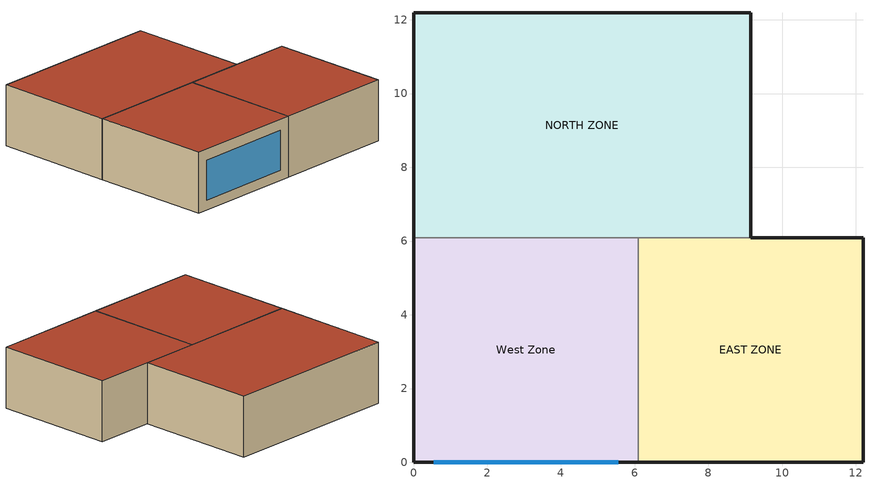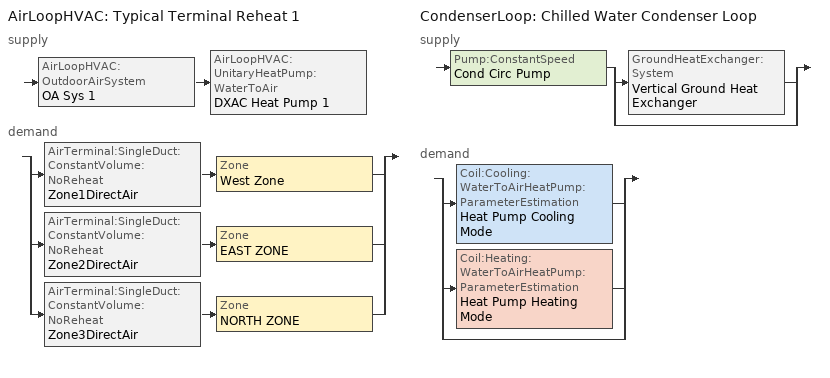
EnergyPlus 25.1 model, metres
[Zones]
West Zone
 floor adiabatic (FLOOR SLAB 8 IN): 0,0 0,6.1 6.1,6.1 6.1,0 z0
 wall outside (EXTWALL80): 0,6.1 0,0 6.1,0 z0:3.05
 wall to NORTH ZONE (PARTITION06): 6.1,6.1 0,6.1 z0:3.05
 wall to EAST ZONE (PARTITION06): 6.1,0 6.1,6.1 z0:3.05
 window (WIN-CON-LIGHT): 0.55,0 5.55,0 z0.5:2.5
 roof outside (ROOF34): 0,6.1 0,0 6.1,0 6.1,6.1 z3.05
EAST ZONE
 floor adiabatic (FLOOR SLAB 8 IN): 6.1,0 6.1,6.1 12.19,6.1 12.19,0 z0
 wall outside (EXTWALL80): 6.1,0 12.19,0 12.19,6.1 9.14,6.1 z0:3.05
 wall to NORTH ZONE (PARTITION06): 9.14,6.1 6.1,6.1 z0:3.05
 roof outside (ROOF34): 6.1,6.1 6.1,0 12.19,0 12.19,6.1 z3.05
NORTH ZONE
 floor adiabatic (FLOOR SLAB 8 IN): 0,6.1 0,12.19 9.14,12.19 9.14,6.1 z0
 wall outside (EXTWALL80): 9.14,6.1 9.14,12.19 0,12.19 0,6.1 z0:3.05
 roof outside (ROOF34): 0,12.19 0,6.1 9.14,6.1 9.14,12.19 z3.05
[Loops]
AirLoopHVAC 'Typical Terminal Reheat 1'
 supply: AirLoopHVAC:OutdoorAirSystem 'OA Sys 1' > AirLoopHVAC:UnitaryHeatPump:WaterToAir 'DXAC Heat Pump 1'
 demand: split
  | AirTerminal:SingleDuct:ConstantVolume:NoReheat 'Zone1DirectAir' > Zone 'West Zone'
  | AirTerminal:SingleDuct:ConstantVolume:NoReheat 'Zone2DirectAir' > Zone 'EAST ZONE'
  | AirTerminal:SingleDuct:ConstantVolume:NoReheat 'Zone3DirectAir' > Zone 'NORTH ZONE'
CondenserLoop 'Chilled Water Condenser Loop'
 supply: Pump:ConstantSpeed 'Cond Circ Pump' > split
  | GroundHeatExchanger:System 'Vertical Ground Heat Exchanger'
  | bypass
 demand: split
  | Coil:Cooling:WaterToAirHeatPump:ParameterEstimation 'Heat Pump Cooling Mode'
  | Coil:Heating:WaterToAirHeatPump:ParameterEstimation 'Heat Pump Heating Mode'
  | bypass
[Building]
NONE: North Axis {deg}=0; Terrain=Suburbs; Loads Convergence Tolerance Value {W}=0.04; Temperature Convergence Tolerance Value {deltaC}=0.4; Solar Distribution=FullInteriorAndExterior; Maximum Number of Warmup Days=25; Minimum Number of Warmup Days=6
[Site:Location]
CHICAGO_IL_USA Design_Conditions: Latitude {deg}=41.78; Longitude {deg}=-87.75; Time Zone {hr}=-6; Elevation {m}=190
[SizingPeriod:DesignDay] Day of Month=21; Humidity Condition Type=Wetbulb; Barometric Pressure {Pa}=99063; Rain Indicator=No; Snow Indicator=No; Daylight Saving Time Indicator=No; Solar Model Indicator=ASHRAEClearSky
Name | Month | Day Type | Maximum Dry-Bulb Temperature {C} | Daily Dry-Bulb Temperature Range {deltaC} | Wetbulb or DewPoint at Maximum Dry-Bulb {C} | Wind Speed {m/s} | Wind Direction {deg} | Sky Clearness
CHICAGO Ann Clg .4% Condns DB=>MWB | 7 | SummerDesignDay | 33.2 | 10.7 | 23.8 | 5.3 | 230 | 1
CHICAGO Ann Htg 99% Condns DB | 1 | WinterDesignDay | -17.3 | 0 | -17.3 | 4.9 | 270 | 0
[Site:GroundTemperature:Deep]
13.03, 13.03, 13.13, 13.3, 13.43, 13.52, 13.62, 13.77, 13.78, 13.55, 13.44, 13.2
[Site:GroundTemperature:Undisturbed:KusudaAchenbach]
Vertical Ground Heat Exchanger Ground Temps: 0.692626, 920, 2551.09, 13.375, 3.2, 8
[Material] Thermal Absorptance=0.9
Name | Roughness | Thickness {m} | Conductivity {W/m-K} | Density {kg/m3} | Specific Heat {J/kg-K} | Solar Absorptance | Visible Absorptance
A1 - 1 IN STUCCO | Smooth | 0.0253898 | 0.691831 | 1858.142 | 836.8 | 0.92 | 0.92
C4 - 4 IN COMMON BRICK | Rough | 0.101498 | 0.726422 | 1922.216 | 836.8 | 0.76 | 0.76
E1 - 3 / 4 IN PLASTER OR GYP BOARD | Smooth | 0.01905 | 0.726422 | 1601.846 | 836.8 | 0.92 | 0.92
C6 - 8 IN CLAY TILE | Smooth | 0.203302 | 0.570761 | 1121.292 | 836.8 | 0.82 | 0.82
C10 - 8 IN HW CONCRETE | MediumRough | 0.203302 | 1.729577 | 2242.585 | 836.8 | 0.65 | 0.65
E2 - 1 / 2 IN SLAG OR STONE | Rough | 0.0127102 | 1.435549 | 881.0155 | 1673.6 | 0.55 | 0.55
E3 - 3 / 8 IN FELT AND MEMBRANE | Rough | 0.00954024 | 0.190253 | 1121.292 | 1673.6 | 0.75 | 0.75
B5 - 1 IN DENSE INSULATION | VeryRough | 0.0253898 | 0.0432394 | 91.30524 | 836.8 | 0.5 | 0.5
C12 - 2 IN HW CONCRETE | MediumRough | 0.0509016 | 1.729577 | 2242.585 | 836.8 | 0.65 | 0.65
[WindowMaterial:Glazing]
WIN-LAY-GLASS-LIGHT: Optical Data Type=SpectralAverage; Thickness {m}=0.003; Solar Transmittance at Normal Incidence=0.9; Front Side Solar Reflectance at Normal Incidence=0.031; Back Side Solar Reflectance at Normal Incidence=0.031; Visible Transmittance at Normal Incidence=0.9; Front Side Visible Reflectance at Normal Incidence=0.05; Back Side Visible Reflectance at Normal Incidence=0.05; Infrared Transmittance at Normal Incidence=0; Front Side Infrared Hemispherical Emissivity=0.84; Back Side Infrared Hemispherical Emissivity=0.84; Conductivity {W/m-K}=0.9
[Construction]
EXTWALL80: A1 - 1 IN STUCCO, C4 - 4 IN COMMON BRICK, E1 - 3 / 4 IN PLASTER OR GYP BOARD
PARTITION06: E1 - 3 / 4 IN PLASTER OR GYP BOARD, C6 - 8 IN CLAY TILE, E1 - 3 / 4 IN PLASTER OR GYP BOARD
FLOOR SLAB 8 IN: C10 - 8 IN HW CONCRETE
ROOF34: E2 - 1 / 2 IN SLAG OR STONE, E3 - 3 / 8 IN FELT AND MEMBRANE, B5 - 1 IN DENSE INSULATION, C12 - 2 IN HW CONCRETE
WIN-CON-LIGHT: WIN-LAY-GLASS-LIGHT
[Zone] Type=1; Multiplier=1; Ceiling Height {m}=autocalculate; Volume {m3}=autocalculate
West Zone; EAST ZONE; NORTH ZONE
[People] Number of People Schedule=OFFICE OCCUPANCY; Number of People Calculation Method=people; Fraction Radiant=0.3; Activity Level Schedule=Activity Sch; Carbon Dioxide Generation Rate {m3/s-W}=3.82E-8; Mean Radiant Temperature Calculation Type=EnclosureAveraged; Work Efficiency Schedule=Work Eff Sch; Clothing Insulation Calculation Method=ClothingInsulationSchedule; Clothing Insulation Schedule=Clothing Sch; Air Velocity Schedule=Air Velo Sch; Thermal Comfort Model 1 Type=FANGER
Name | Zone or ZoneList or Space or SpaceList | Number of People
WestPeople | West Zone | 3
EastPeople | EAST ZONE | 3
NorthPeople | NORTH ZONE | 4
[ElectricEquipment] Schedule=INTERMITTENT; Design Level Calculation Method=EquipmentLevel; Design Level {W}=1000; Fraction Latent=0; Fraction Radiant=0.3; Fraction Lost=0
Name | Zone or ZoneList or Space or SpaceList
West Zone ElecEq 1 | West Zone
EAST ZONE ElecEq 1 | EAST ZONE
NORTH ZONE ElecEq 1 | NORTH ZONE
[Lights] Schedule=OFFICE LIGHTING; Design Level Calculation Method=LightingLevel; Return Air Fraction=0; Fraction Radiant=0.2; Fraction Visible=0.2; Fraction Replaceable=0
Name | Zone or ZoneList or Space or SpaceList | Lighting Level {W}
EAST ZONE Lights 1 | EAST ZONE | 1000
NORTH ZONE Lights 1 | NORTH ZONE | 878.6252
[AirLoopHVAC]
Typical Terminal Reheat 1: Design Supply Air Flow Rate {m3/s}=2
[AvailabilityManager:Scheduled]
Name | Schedule
Heat Pump 1 Avail | FanAndCoilAvailSched
Outdoor Air 1 Avail | OutdoorAirAvailSched
[ZoneControl:Thermostat]
Zone 2 Thermostat: Zone or ZoneList=EAST ZONE; Control Type Schedule=Zone Control Type Sched; Control 1=Heating Setpoint with SB; Control 2=Cooling Setpoint with SB
[ThermostatSetpoint:SingleHeating]
Heating Setpoint with SB: Setpoint Temperature Schedule=Heating Setpoints
[ThermostatSetpoint:SingleCooling]
Cooling Setpoint with SB: Setpoint Temperature Schedule=Cooling Setpoints
[Zone equipment]
West Zone: Zone1DirectAir
EAST ZONE: Zone2DirectAir
NORTH ZONE: Zone3DirectAir
[AirTerminal:SingleDuct:ConstantVolume:NoReheat] Availability Schedule=FanAndCoilAvailSched
Name | Maximum Air Flow Rate {m3/s}
Zone1DirectAir; Zone3DirectAir | 0.7
Zone2DirectAir | 0.6
[AirLoopHVAC:UnitaryHeatPump:WaterToAir]
DXAC Heat Pump 1: Availability Schedule=FanAndCoilAvailSched; Supply Air Flow Rate {m3/s}=2; Controlling Zone or Thermostat Location=East Zone; Supply Air Fan=Supply Fan 1; Heating Coil=Heat Pump Heating Mode; Heating Convergence=0.001; Cooling Coil=Heat Pump Cooling Mode; Cooling Convergence=0.001; Supplemental Heating Coil=Heat Pump DX Supp Heating Coil 1; Maximum Supply Air Temperature from Supplemental Heater {C}=50; Maximum Outdoor Dry-Bulb Temperature for Supplemental Heater Operation {C}=21; Fan Placement=BlowThrough; Supply Air Fan Operating Mode Schedule=CyclingFanSch
[Coil:Cooling:WaterToAirHeatPump:ParameterEstimation]
Heat Pump Cooling Mode: Compressor Type=Scroll; Refrigerant Type=R22; Design Source Side Flow Rate {m3/s}=0.001; Nominal Cooling Coil Capacity {W}=25000; Nominal Time for Condensate Removal to Begin {s}=1000; Ratio of Initial Moisture Evaporation Rate and Steady State Latent Capacity=1.5; High Pressure Cutoff {Pa}=3000000; Low Pressure Cutoff {Pa}=0; Load Side Total Heat Transfer Coefficient {W/K}=2507.76; Load Side Outside Surface Heat Transfer Coefficient {W/K}=1987.58; Superheat Temperature at the Evaporator Outlet {C}=2.50345; Compressor Power Losses {W}=837.788; Compressor Efficiency=2.62556; Refrigerant Volume Flow Rate {m3/s}=0.00467073; Volume Ratio=0.429867; Leak Rate Coefficient=0.00897686; Source Side Heat Transfer Resistance1=0.00351058; Source Side Heat Transfer Resistance2 {W/K}=0.00086791; Part Load Fraction Correlation Curve=HPACCOOLPLFFPLR; Maximum Cycling Rate {cycles/hr}=2.5; Latent Capacity Time Constant {s}=60; Fan Delay Time {s}=60
[Coil:Heating:WaterToAirHeatPump:ParameterEstimation]
Heat Pump HEATING Mode: Compressor Type=Scroll; Refrigerant Type=R22; Design Source Side Flow Rate {m3/s}=0.001; Gross Rated Heating Capacity {W}=25000; High Pressure Cutoff {Pa}=3000000; Low Pressure Cutoff {Pa}=0; Load Side Total Heat Transfer Coefficient {W/K}=679.8; Superheat Temperature at the Evaporator Outlet {C}=0.079252; Compressor Power Losses {W}=391.471; Compressor Efficiency=2.05365; Refrigerant Volume Flow Rate {m3/s}=0.00380105; Volume Ratio=0.758407; Leak Rate Coefficient=9.64709e-05; Source Side Heat Transfer Resistance1=8.47544e-08; Source Side Heat Transfer Resistance2 {W/K}=4.83787e-05; Part Load Fraction Correlation Curve=HPACHEATPLFFPLR
[Fan:OnOff]
Supply Fan 1: Availability Schedule=FanAndCoilAvailSched; Fan Total Efficiency=0.7; Pressure Rise {Pa}=300; Maximum Flow Rate {m3/s}=2; Motor Efficiency=0.9; Motor In Airstream Fraction=1
[Coil:Heating:Fuel]
Heat Pump DX Supp Heating Coil 1: Availability Schedule=FanAndCoilAvailSched; Fuel Type=NaturalGas; Burner Efficiency=0.8; Nominal Capacity {W}=32000
[CondenserLoop]
Chilled Water Condenser Loop: Fluid Type=UserDefinedFluidType; User Defined Fluid Type=PropyleneGlycol15Percent; Condenser Equipment Operation Scheme=Tower Loop Operation; Maximum Loop Temperature {C}=80; Minimum Loop Temperature {C}=10; Maximum Loop Flow Rate {m3/s}=0.0033; Minimum Loop Flow Rate {m3/s}=0; Condenser Loop Volume {m3}=autocalculate; Load Distribution Scheme=SequentialLoad
[SetpointManager:FollowGroundTemperature]
MyCondenserControl: Control Variable=Temperature; Offset Temperature Difference {deltaC}=0; Maximum Setpoint Temperature {C}=80; Minimum Setpoint Temperature {C}=10; Setpoint Node or NodeList=Condenser Supply Outlet Node
[CondenserEquipmentOperationSchemes]
Tower Loop Operation: Control Scheme 1=Year Round Tower Operation; Control Scheme 1 Schedule=ON
[PlantEquipmentOperation:Uncontrolled]
Year Round Tower Operation: Equipment List=All Towers
[CondenserEquipmentList]
All Towers: Vertical Ground Heat Exchanger
[GroundHeatExchanger:System]
Vertical Ground Heat Exchanger: Design Flow Rate {m3/s}=0.0033; Undisturbed Ground Temperature Model Type=Site:GroundTemperature:Undisturbed:KusudaAchenbach; Undisturbed Ground Temperature Model=Vertical Ground Heat Exchanger Ground Temps; Ground Thermal Conductivity {W/m-K}=0.692626; Ground Thermal Heat Capacity {J/m3-K}=2.347e+06; GHE:Vertical:ResponseFactors Object=Vertical Ground Heat Exchanger g-functions
[GroundHeatExchanger:Vertical:Properties]
Vertical Ground Heat Exchanger Props: Depth of Top of Borehole {m}=1; Borehole Length {m}=76.2; Borehole Diameter {m}=0.127016; Grout Thermal Conductivity {W/m-K}=0.692626; Grout Thermal Heat Capacity {J/m3-K}=3.90E+06; Pipe Thermal Conductivity {W/m-K}=0.391312; Pipe Thermal Heat Capacity {J/m3-K}=1.542e+06; Pipe Outer Diameter {m}=0.0266667; Pipe Thickness {m}=0.00241285; U-Tube Distance {m}=0.051225
[GroundHeatExchanger:ResponseFactors]
Vertical Ground Heat Exchanger g-functions: GHE:Vertical:Properties Object=Vertical Ground Heat Exchanger Props; Number of Boreholes=120; G-Function Reference Ratio=0.0005; g-Function Ln(T/Ts) Value 1=-15.2996; g-Function g Value 1=-0.348322; g-Function Ln(T/Ts) Value 2=-14.201; g-Function g Value 2=0.022208; g-Function Ln(T/Ts) Value 3=-13.2202; g-Function g Value 3=0.412345; g-Function Ln(T/Ts) Value 4=-12.2086; g-Function g Value 4=0.867498; g-Function Ln(T/Ts) Value 5=-11.1888; g-Function g Value 5=1.357839; g-Function Ln(T/Ts) Value 6=-10.1816; g-Function g Value 6=1.852024; g-Function Ln(T/Ts) Value 7=-9.1815; g-Function g Value 7=2.345656; g-Function Ln(T/Ts) Value 8=-8.6809; g-Function g Value 8=2.593958; g-Function Ln(T/Ts) Value 9=-8.5; g-Function g Value 9=2.679; g-Function Ln(T/Ts) Value 10=-7.8; g-Function g Value 10=3.023; g-Function Ln(T/Ts) Value 11=-7.2; g-Function g Value 11=3.32; g-Function Ln(T/Ts) Value 12=-6.5; g-Function g Value 12=3.681; g-Function Ln(T/Ts) Value 13=-5.9; g-Function g Value 13=4.071; g-Function Ln(T/Ts) Value 14=-5.2; g-Function g Value 14=4.828; g-Function Ln(T/Ts) Value 15=-4.5; g-Function g Value 15=6.253; g-Function Ln(T/Ts) Value 16=-3.963; g-Function g Value 16=7.894; g-Function Ln(T/Ts) Value 17=-3.27; g-Function g Value 17=11.82; g-Function Ln(T/Ts) Value 18=-2.864; g-Function g Value 18=15.117; g-Function Ln(T/Ts) Value 19=-2.577; g-Function g Value 19=18.006; g-Function Ln(T/Ts) Value 20=-2.171; g-Function g Value 20=22.887; g-Function Ln(T/Ts) Value 21=-1.884; g-Function g Value 21=26.924; g-Function Ln(T/Ts) Value 22=-1.191; g-Function g Value 22=38.004; g-Function Ln(T/Ts) Value 23=-0.497; g-Function g Value 23=49.919; g-Function Ln(T/Ts) Value 24=-0.274; g-Function g Value 24=53.407; g-Function Ln(T/Ts) Value 25=-0.051; g-Function g Value 25=56.632; g-Function Ln(T/Ts) Value 26=0.196; g-Function g Value 26=59.825; g-Function Ln(T/Ts) Value 27=0.419; g-Function g Value 27=62.349; g-Function Ln(T/Ts) Value 28=0.642; g-Function g Value 28=64.524; g-Function Ln(T/Ts) Value 29=0.873; g-Function g Value 29=66.412; g-Function Ln(T/Ts) Value 30=1.112; g-Function g Value 30=67.993; g-Function Ln(T/Ts) Value 31=1.335; g-Function g Value 31=69.162; g-Function Ln(T/Ts) Value 32=1.679; g-Function g Value 32=70.476; g-Function Ln(T/Ts) Value 33=2.028; g-Function g Value 33=71.361; g-Function Ln(T/Ts) Value 34=2.275; g-Function g Value 34=71.79; g-Function Ln(T/Ts) Value 35=3.003; g-Function g Value 35=72.511
[Pump:ConstantSpeed]
Cond Circ Pump: Design Flow Rate {m3/s}=0.0033; Design Pump Head {Pa}=5000; Design Power Consumption {W}=25; Motor Efficiency=0.87; Fraction of Motor Inefficiencies to Fluid Stream=0; Pump Control Type=CONTINUOUS
[Controller:OutdoorAir]
OA Controller 1: Minimum Outdoor Air Flow Rate {m3/s}=0.51; Maximum Outdoor Air Flow Rate {m3/s}=1; Economizer Control Type=NoEconomizer; Economizer Control Action Type=ModulateFlow; Lockout Type=NoLockout; Minimum Limit Type=FixedMinimum; Minimum Outdoor Air Schedule=OAFractionSched
[Schedule:Compact]
Activity Sch: Through: 12/31, For: AllDays, Until: 24:00, 131.8
Work Eff Sch; CyclingFanSch: Through: 12/31, For: AllDays, Until: 24:00, 0
Clothing Sch; On: Through: 12/31, For: AllDays, Until: 24:00, 1
Air Velo Sch: Through: 12/31, For: AllDays, Until: 24:00, 0.137
OFFICE OCCUPANCY: Through: 12/31, For: WeekDays SummerDesignDay WinterDesignDay, Until: 6:00, 0, Until: 7:00, 0.1, Until: 8:00, 0.5, Until: 12:00, 1, Until: 13:00, 0.5, Until: 16:00, 1, Until: 17:00, 0.5, Until: 18:00, 0.1, Until: 24:00, 0, For: AllOtherDays, Until: 24:00, 0
INTERMITTENT: Through: 12/31, For: WeekDays SummerDesignDay WinterDesignDay, Until: 8:00, 0, Until: 18:00, 1, Until: 24:00, 0, For: AllOtherDays, Until: 24:00, 0
OFFICE LIGHTING: Through: 12/31, For: WeekDays SummerDesignDay WinterDesignDay, Until: 6:00, 0.05, Until: 7:00, 0.2, Until: 17:00, 1, Until: 18:00, 0.5, Until: 24:00, 0.05, For: AllOtherDays, Until: 24:00, 0.05
FanAndCoilAvailSched: Through: 3/31, For: AllDays, Until: 24:00, 1, Through: 9/30, For: WeekDays SummerDesignDay WinterDesignDay, Until: 7:00, 0, Until: 17:00, 1, Until: 24:00, 0, For: AllotherDays, Until: 24:00, 0, Through: 12/31, For: AllDays, Until: 24:00, 1
OutdoorAirAvailSched: Through: 12/31, For: WeekDays SummerDesignDay WinterDesignDay, Until: 7:00, 0, Until: 17:00, 1, Until: 24:00, 0, For: AllotherDays, Until: 24:00, 0
OAFractionSched: Through: 12/31, For: AllDays, Until: 7:00, 0, Until: 17:00, 1, Until: 24:00, 0
Heating Setpoints: Through: 12/31, For: AllDays, Until:  7:00, 15, Until: 17:00, 20, Until: 24:00, 15
Cooling Setpoints: Through: 12/31, For: AllDays, Until:  7:00, 30, Until: 17:00, 24, Until: 24:00, 30
Zone Control Type Sched: Through: 3/31, For: AllDays, Until: 24:00, 1, Through: 9/30, For: AllDays, Until: 24:00, 2, Through: 12/31, For: AllDays, Until: 24:00, 1
[Curve:Quadratic] Coefficient1 Constant=0.75; Coefficient2 x=0.25; Coefficient3 x**2=0; Minimum Value of x=0; Maximum Value of x=1
HPACCOOLPLFFPLR; HPACHEATPLFFPLR
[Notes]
Basic file description: test of water to air heat pump with heating coil and cooling coil. Antifreeze is used as the source
side fluid. And latent degradation model is employed.
Run:      2 design days.
Run Control:             No Zone or System sizing required
Building: Single floor rectangular L-shaped building 40 ft south wall, 40 ft west wall, zone height 10 feet.
There is a single window in the West Zone south wall. The walls are 1 in stucco over 4 in common brick
and gypboard. The roof is a built up roof with 1/2 in stone over 3/8 in felt over 1 in dense insulation
supported by 2 in heavy weight concrete. The window is single pane 3mm clear.
The window to wall ratio is approximately 0.07.
The building is oriented due north.
Floor Area:        130.1 m2 (1403 ft2)
Number of Stories: 1
Zone Description Details:
|       West         |         East           |    window = *
Internal gains description:     ZONE West      - lighting is 0 watts, equip is 1000 watts, 3 occupants
Internal gains description:     ZONE East      - lighting is 1000 watts, equip is 1000 watts, 3 occupants
Internal gains description:     ZONE North     - lighting is 878.6252 watts, equip is 1000 watts, 4 occupants
Interzone Surfaces:             3 interzone surfaces (see diagram)
Internal Mass:                  None
Windows:                        1 - single pane clear 3mm glass
Detached Shading:               None
Daylight:                       None
Natural Ventilation:            None
Compact Schedules:              Yes
Solair Distribution:            FullInteriorAndExterior
HVAC:                           Water to air Heat pump using a single air loop serving 3 zones.  Heat pump configured with
a blow through fan, heat pump defrost is timed using a resistive heating element.
15% PropyleneGlycol used in the source side of the heat pump. Models the latent degradation !                                 due to a continuous fan and a cycling coil.
Heating set point during winter months is 20 C during occupied hours,
15 C set-back otherwise.  Cooling set point at 24 C during occupied hours only.
Cooling coil off all winter.
Zonal Equipment:                DIRECT AIR
Central Air Handling Equipment: Yes
System Equipment Autosize:      No (chilled water, condenser, and hot water loop volumes are autosized)
Purchased Cooling:              No
Purchased Heating:              No
Purchased Chilled Water:        No
Purchased Hot Water:            No
Coils:                          Heat Pump Coils
Pumps:                          PUMP:CONSTANT SPEED
Boilers:                        None
Chillers:                       None
Towers:                         None
Heat Pumps:                     Water to air heat pump for both heating and cooling.
GLHE:                           Rectangular bore field with 120 bore holes each 76.2 mt deep.
Standard Reports:               None
Timestep or Hourly Variables:   Timestep
Time bins Report:               None
HTML Report:                    None
Environmental Emissions:        None
Utility Tariffs:                None
CHICAGO Annual Cooling Design Conditions Wind Speed=5.3m/s Wind Dir=230
Hottest Month=JUL
CHICAGO_IL_USA Annual Cooling (DB=>MWB) .4%, MaxDB=33.2°C MWB=23.8°C
